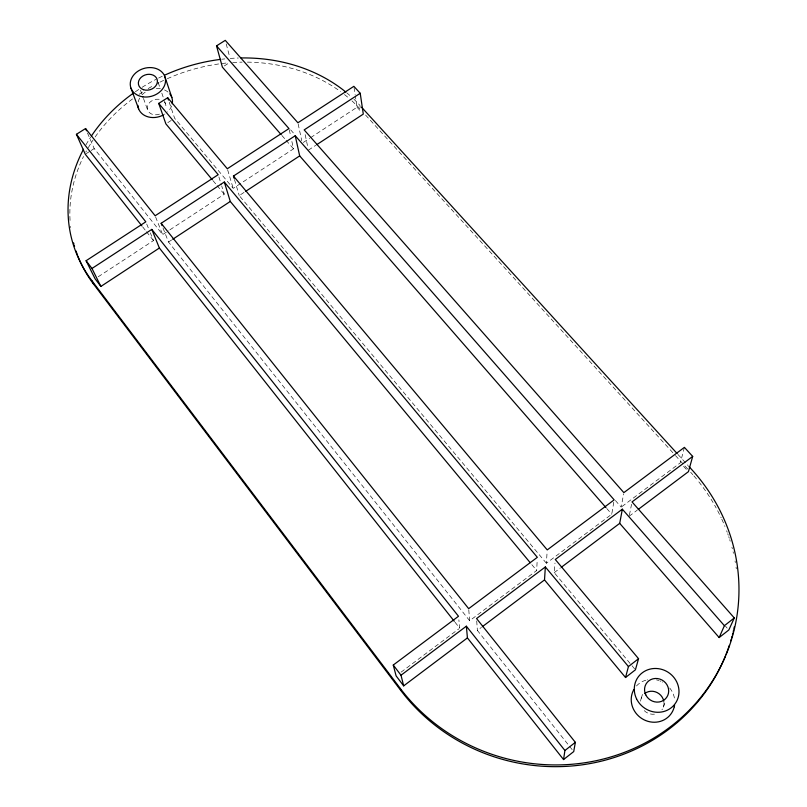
<?xml version="1.0" encoding="UTF-8"?>
<svg xmlns="http://www.w3.org/2000/svg" width="807" height="807" viewBox="0 0 807 807"><rect width="100%" height="100%" fill="white"/><g stroke="black" fill="none" stroke-linecap="round" stroke-linejoin="round"><path stroke-width="0.61" stroke-dasharray="4.04 3.03" d="M162.994 227.978L168.512 242.019L469.674 620.734L536.685 570.499L537.21 559.725M613.774 502.257L611.746 514.22L546.369 563.236L547.166 551.12M634.605 668.852L554.217 572.627L554.994 563.074M615.388 500.511L621.188 507.139L623.629 493.844M629.41 515.048L631.558 504.304M684.407 447.371L680.362 462.774L621.188 507.139M641.252 698.277L643.068 692.567M663.344 707.154L665.472 701.545M572.153 749.612L477.371 630.418L481.386 627.412M554.217 572.627L560.26 568.078M629.167 516.238L637.207 510.195M401.079 672.16L458.749 628.925M168.512 242.019L171.659 239.961M546.369 563.236L239.235 195.587L244.44 192.157M308.425 150.142L315.668 145.381M98.232 276.761L153.491 240.577L150.324 232.86M87.469 132.994L94.197 148.559L162.611 234.595L168.885 230.489M169.924 229.803L224.275 194.215L221.774 186.175M169.238 102.287L174.635 118.256L233.203 188.364L293.536 148.841L291.66 140.499M303.331 142.435L309.646 138.29M310.705 137.604L357.047 107.25L355.362 96.174M167.816 122.614L172.688 119.507M86.258 153.602L90.223 151.08M91.221 150.455L94.197 148.559M224.296 65.942L229.047 62.916M677.941 454.432L688.119 465.599M365.601 115.058L674.591 454.623M675.439 455.552L688.986 470.441M357.047 107.25L360.951 111.537M683.59 466.325L686.828 469.886M290.661 129.866L294.807 134.598M725.503 626.202L727.157 628.088M281.956 135.546L285.264 139.339M286.092 140.297L293.536 148.841M606.773 508.521L611.746 514.22M213.068 180.718L216.276 184.571M217.073 185.539L224.275 194.215M531.853 564.678L536.685 570.499M142.637 226.838L145.734 230.762M146.511 231.74L153.491 240.577M455.057 622.258L459.738 628.179L458.87 619.837M146.713 224.043L148.518 228.452M155.58 216.871L162.611 234.595M140.489 90.233L143.051 97.284M143.475 98.464L147.731 110.226M158.172 82.485L160.19 88.397M161.814 93.128L164.235 100.219M164.648 101.4L165.455 103.77M218.909 176.985L221.411 185.025M227.665 169.904L233.203 188.364M234.474 179.517L239.235 195.587M226.212 43.911L229.692 56.964M289.249 129.776L290.591 135.737M298.166 123.975L301.757 140.731M305.177 134.648L307.921 147.762M354.041 87.559L355.171 94.944M468.776 609.86L469.674 620.734M476.725 620.926L477.371 630.418M70.703 227.584A162.59 137.16 -15.5 0 1 70.562 226.384M70.058 220.402A162.59 137.16 -15.5 0 1 83.535 156.508M85.835 152.039A162.59 137.16 -15.5 0 1 86.44 150.929M88.306 147.641A162.59 137.16 -15.5 0 1 93.007 140.095M95.165 136.928A162.59 137.16 -15.5 0 1 132.57 98.908M139.117 94.298A162.59 137.16 -15.5 0 1 142.466 92.089M148.175 88.568A162.59 137.16 -15.5 0 1 154.026 85.26M157.597 83.363A162.59 137.16 -15.5 0 1 158.797 82.748M160.008 82.143A162.59 137.16 -15.5 0 1 163.65 80.377M167.342 78.693A162.59 137.16 -15.5 0 1 220.624 63.692M221.965 63.521A162.59 137.16 -15.5 0 1 228.674 62.825M232.698 62.512A162.59 137.16 -15.5 0 1 242.09 62.139M247.436 62.129A162.59 137.16 -15.5 0 1 340.534 91.584M344.468 94.56A162.59 137.16 -15.5 0 1 349.199 98.444M351.943 100.875A162.59 137.16 -15.5 0 1 360.537 109.47L359.912 105.384A163.266 137.553 -15.5 0 0 353.97 99.261M85.956 144.816A163.266 137.553 -15.5 0 1 90.606 137.22M135.415 91.736A163.266 137.553 -15.5 0 1 138.743 89.476M142.133 87.287A163.266 137.553 -15.5 0 1 156.195 79.257M158.606 78.037A163.266 137.553 -15.5 0 1 162.268 76.261M222.167 59.193A163.266 137.553 -15.5 0 1 224.86 58.901M230.247 58.427A163.266 137.553 -15.5 0 1 238.327 58.013M346.667 92.744A163.266 137.553 -15.5 0 1 351.297 96.759M171.578 106.04A17.552 14.233 -16.7 0 1 167.483 111.991M164.921 114.009A17.552 14.233 -16.7 0 1 164.416 114.342M138.209 101.874A17.552 14.233 -16.7 0 1 139.782 97.929M142.143 94.792A17.552 14.233 -16.7 0 1 145.764 91.816M156.336 88.498A17.552 14.233 -16.7 0 1 160.462 88.75M164.527 89.96A17.552 14.233 -16.7 0 1 168.37 92.391M690.681 472.287A187.214 178.196 14 0 1 692.809 474.657M693.838 475.837A187.214 178.196 14 0 1 697.863 480.659M698.842 481.88A187.214 178.196 14 0 1 713.075 502.539M714.649 505.253A187.214 178.196 14 0 1 716.172 507.996M717.655 510.76A187.214 178.196 14 0 1 721.145 517.791M721.811 519.214A187.214 178.196 14 0 1 724.928 526.416M726.643 530.794A187.214 178.196 14 0 1 727.188 532.267M727.722 533.74A187.214 178.196 14 0 1 728.247 535.223M728.751 536.705A187.214 178.196 14 0 1 729.246 538.198M729.73 539.691A187.214 178.196 14 0 1 730.194 541.194M731.929 547.227A187.214 178.196 14 0 1 732.332 548.75M733.089 551.796A187.214 178.196 14 0 1 733.452 553.33M735.046 561.026A187.214 178.196 14 0 1 735.318 562.57M736.065 567.23A187.214 178.196 14 0 1 736.287 568.794M654.437 714.175A11.954 11.268 37 0 1 644.067 710.483M640.617 701.182A11.954 11.268 37 0 1 642.634 695.695M663.939 702.241A11.954 11.268 37 0 1 661.962 709.767M164.416 102.035A9.442 7.667 -16.7 0 1 165.697 107.765M159.443 114.14A9.442 7.667 -16.7 0 1 147.328 107.281A9.442 7.667 -16.7 0 1 160.845 99.685M636.461 685.96A22.243 20.962 36.8 0 1 646.79 679.958M647.153 679.877A22.243 20.962 36.8 0 1 647.517 679.797M656.515 679.887A22.243 20.962 36.8 0 1 658.734 680.483M659.823 680.866A22.243 20.962 36.8 0 1 660.893 681.3M662.285 681.965A22.243 20.962 36.8 0 1 662.618 682.147M669.729 688.018A22.243 20.962 36.8 0 1 674.783 700.93"/><path stroke-width="1.21" d="M622.338 509.187L619.705 523.36L719.158 637.56L724.393 625.697L622.338 509.187L555.287 559.493L638.559 658.704L635.412 669.82L625.526 677.507L544.513 579.92L545.35 566.948L476.564 618.545L575.351 742.339L573.727 751.579L563.548 759.558L467.424 637.903L466.365 626.192L401.008 675.227L403.671 685.869L467.424 637.903M563.548 759.558L564.92 750.51L575.351 742.339M625.526 677.507L628.441 666.562L638.559 658.704M281.129 134.598L222.389 67.142L216.528 45.868L225.264 40.35L297.904 122.775L353.859 86.329L360.225 93.279L304.178 129.887L623.851 492.633L684.407 447.371L692.688 456.409L688.442 471.661L638.206 509.439M692.688 456.409L632.032 501.914L734.289 617.95L728.822 629.985L719.158 637.56M724.393 625.697L734.289 617.95M482.384 626.656L544.513 579.92M561.269 567.321L619.705 523.36M403.671 685.869L396.106 675.883L393.261 665.039L458.497 616.266L151.807 229.4L91.978 268.469L100.885 286.435L159.372 248.021L151.807 229.4M172.708 239.275L230.288 201.457L224.316 182.039L161.158 223.287L162.076 225.637M245.479 191.471L299.679 155.892L295.231 135.727L233.455 176.067L234.141 178.367M316.707 144.705L363.291 114.11L360.225 93.279M100.885 286.435L95.105 278.808L86.097 260.732L145.815 221.834L76.423 134.305L85.542 128.545L155.146 215.762L218.193 174.695L158.737 103.407L167.695 97.728L227.312 168.754L288.977 128.585L216.528 45.868M361.607 107.25L677.093 453.504M688.966 466.527L691.518 469.321A188.102 178.922 13.8 0 1 669.427 727.531A188.102 178.922 13.8 0 1 400.252 688.411M295.231 135.727L614.177 499.866L547.247 549.91L233.455 176.067M299.679 155.892L605.946 507.573M224.316 182.039L537.331 557.324L468.675 608.66L161.158 223.287M545.35 566.948L628.441 666.562M212.271 179.749L165.869 123.854L158.737 103.407M230.288 201.457L530.249 562.741M466.365 626.192L564.92 750.51M141.861 225.859L85.27 154.228L76.423 134.305M159.372 248.021L454.28 621.269M86.097 260.732L91.978 268.469M393.261 665.039L401.008 675.227M83.514 149.255A163.266 137.553 -15.5 0 0 92.008 280.856L400.272 688.401L400.797 690.459A187.214 178.196 14 0 0 576.067 765.581A187.214 178.196 14 0 0 725.453 655.889M78.108 256.676A162.59 137.16 -15.5 0 0 93.773 284.377L400.797 690.459M92.018 280.856L93.783 284.367M85.542 128.545L86.51 130.764M130.986 88.185L138.622 108.804M167.695 97.728L168.471 100.007M164.921 76.756L171.861 97.566M732.06 636.219A187.214 178.196 14 0 1 731.636 637.752M731.203 639.285A187.214 178.196 14 0 1 730.749 640.808M729.316 645.378A187.214 178.196 14 0 1 726.048 654.406M734.269 626.928A187.214 178.196 14 0 1 733.936 628.482M733.593 630.035A187.214 178.196 14 0 1 733.23 631.588M732.857 633.132A187.214 178.196 14 0 1 732.463 634.675M77.664 255.547A162.59 137.16 -15.5 0 1 76.019 250.997M74.567 246.397A162.59 137.16 -15.5 0 1 74.234 245.247M73.911 244.087A162.59 137.16 -15.5 0 1 73.598 242.917M91.312 136.151A163.266 137.553 -15.5 0 1 133.226 93.279M164.739 75.122A163.266 137.553 -15.5 0 1 220.815 59.355M241.021 57.953A163.266 137.553 -15.5 0 1 345.719 91.968M170.68 95.095A17.552 14.233 -16.7 0 1 172.244 103.78M163.367 114.947A17.552 14.233 -16.7 0 1 137.906 105.404M169.793 93.874A17.552 14.233 -16.7 0 1 170.549 94.883M644.682 693.576A11.954 11.268 37 0 1 663.788 701.243M674.158 707.204A22.243 20.962 36.8 0 1 645.963 720.661A22.243 20.962 36.8 0 1 633.051 691.105M633.364 690.449A22.243 20.962 36.8 0 1 633.888 689.481M674.591 705.025A22.243 20.962 36.8 0 1 674.238 706.841M142.809 96.82A17.915 14.425 -16.6 0 0 165.072 77.24A17.915 14.425 -16.6 0 0 135.788 72.852A17.915 14.425 -16.6 0 0 142.809 96.82M143.525 89.708A9.674 7.788 -16.6 0 0 157.405 80.922A9.674 7.788 -16.6 0 0 142.718 76.12A9.674 7.788 -16.6 0 0 143.525 89.708M636.531 698.801A22.798 21.446 35.4 0 0 675.156 703.684A22.798 21.446 35.4 0 0 658.24 668.65A22.798 21.446 35.4 0 0 636.531 698.801M645.751 694.817A12.307 11.58 35.4 0 0 666.602 697.49A12.307 11.58 35.4 0 0 657.503 678.556A12.307 11.58 35.4 0 0 645.751 694.817"/></g></svg>
